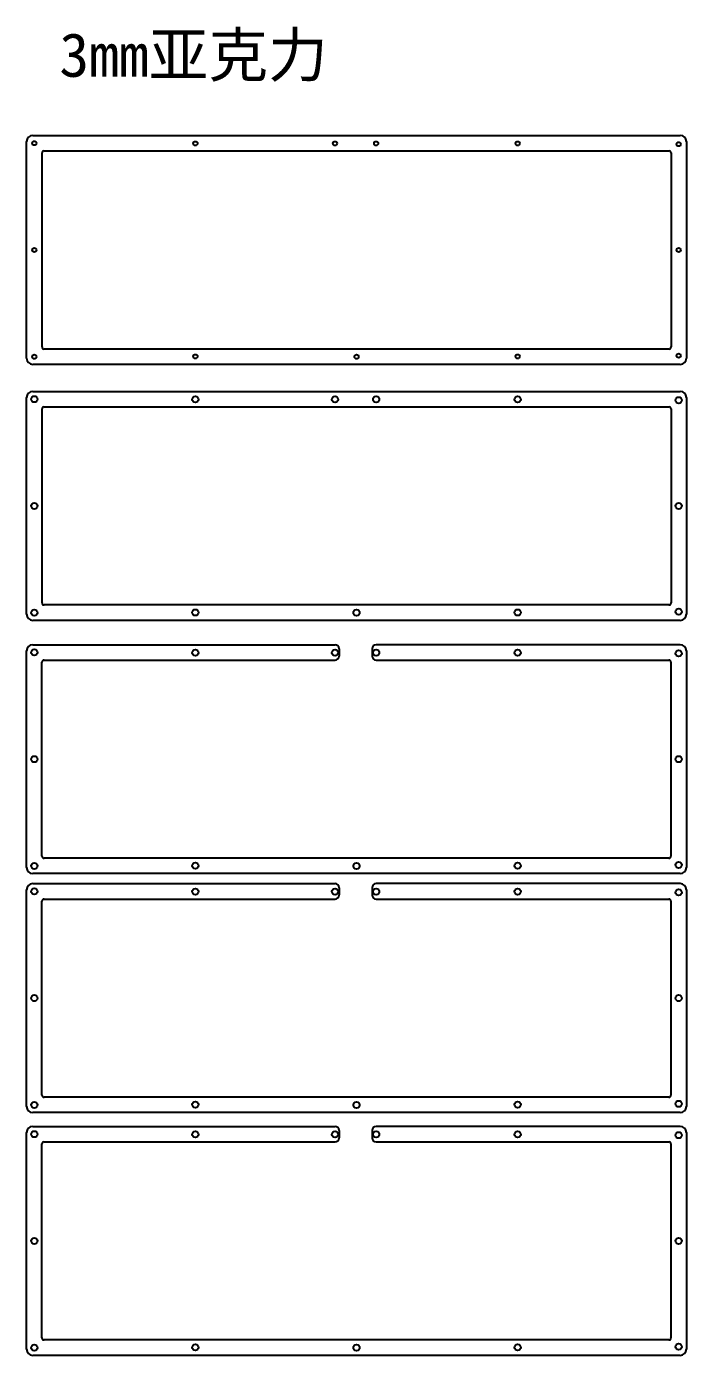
# Model space of a CAD drawing. Extents: x 561 to 1681, y -240 to 406.
# Drawn here: x 561 to 882, y -240 to 406 of the extents above; entities that cross this region are included whole.
import ezdxf

# ---------------------------------------------------------------- set-up
doc = ezdxf.new("R2010")
doc.units = 0
doc.header["$MEASUREMENT"] = 0

msp = doc.modelspace()

# ---------------------------------------------------------------- linework, layer by layer
at = {"color": 0}
for p, q in [((561, 244.94), (561, 350.19)), ((564, 353.19), (878.8, 353.19)), ((881.8, 350.19), (881.8, 244.94)), ((568.5, 250.44), (568.5, 344.69)), ((569.5, 345.69), (873.3, 345.69)), ((874.3, 344.69), (874.3, 250.44)), ((873.3, 249.44), (569.5, 249.44)), ((878.8, 241.94), (564, 241.94)), ((564, 228.82), (878.8, 228.82)), ((561, 120.57), (561, 225.82)), ((568.5, 126.07), (568.5, 220.32)), ((569.5, 221.32), (873.3, 221.32)), ((874.3, 220.32), (874.3, 126.07)), ((881.8, 225.82), (881.8, 120.57)), ((873.3, 125.07), (569.5, 125.07)), ((878.8, 117.57), (564, 117.57)), ((563.97, 105.79), (710.94, 105.79)), ((560.97, -2.46), (560.97, 102.79)), ((568.47, 3.04), (568.47, 97.29)), ((569.47, 98.29), (710.94, 98.29)), ((874.27, 97.29), (874.27, 3.04)), ((881.77, 102.79), (881.77, -2.46)), ((873.27, 2.04), (569.47, 2.04)), ((878.77, -5.46), (563.97, -5.46)), ((563.97, -10.31), (710.94, -10.31)), ((560.97, -118.56), (560.97, -13.31)), ((568.47, -113.06), (568.47, -18.81)), ((569.47, -17.81), (710.94, -17.81)), ((874.27, -18.81), (874.27, -113.06)), ((881.77, -13.31), (881.77, -118.56)), ((873.27, -114.06), (569.47, -114.06)), ((878.77, -121.56), (563.97, -121.56)), ((563.97, -128.28), (710.94, -128.28)), ((560.97, -236.53), (560.97, -131.28)), ((881.77, -131.28), (881.77, -236.53)), ((568.47, -231.03), (568.47, -136.78)), ((569.47, -135.78), (710.94, -135.78)), ((874.27, -136.78), (874.27, -231.03)), ((873.27, -232.03), (569.47, -232.03)), ((878.77, -239.53), (563.97, -239.53))]:
    msp.add_line(p, q, dxfattribs=at)
at = {"linetype": 'Continuous'}
for p, q in [((712.94, 103.79), (712.94, 100.29)), ((728.94, 103.79), (728.94, 100.29)), ((878.77, 105.79), (730.94, 105.79)), ((730.94, 98.29), (873.27, 98.29)), ((712.94, -12.31), (712.94, -15.81)), ((728.94, -12.31), (728.94, -15.81)), ((878.77, -10.31), (730.94, -10.31)), ((730.94, -17.81), (873.27, -17.81)), ((878.77, -128.28), (730.94, -128.28)), ((712.94, -130.28), (712.94, -133.78)), ((728.94, -130.28), (728.94, -133.78)), ((730.94, -135.78), (873.27, -135.78))]:
    msp.add_line(p, q, dxfattribs=at)
for centre, radius in [((564.75, 349.44), 1.02), ((643.07, 349.32), 1.02), ((710.94, 349.32), 1.02), ((730.94, 349.32), 1.02), ((799.72, 349.32), 1.02), ((878.05, 348.94), 1.02), ((564.75, 297.57), 1.02), ((878.05, 297.57), 1.02), ((564.75, 245.69), 1.02), ((643.07, 245.82), 1.02), ((721.4, 245.69), 1.02), ((799.72, 245.82), 1.02), ((878.05, 246.19), 1.02), ((564.75, 225.07), 1.52), ((643.07, 224.94), 1.52), ((710.94, 224.94), 1.52), ((730.94, 224.94), 1.52), ((799.72, 224.94), 1.52), ((878.05, 224.57), 1.52), ((564.75, 173.19), 1.52), ((878.05, 173.19), 1.52), ((564.75, 121.32), 1.52), ((643.07, 121.44), 1.52), ((721.4, 121.32), 1.52), ((799.72, 121.44), 1.52), ((878.05, 121.82), 1.52), ((564.72, 102.04), 1.52), ((643.05, 101.91), 1.52), ((710.94, 101.91), 1.52), ((730.94, 101.91), 1.52), ((799.7, 101.91), 1.52), ((878.02, 101.54), 1.52), ((564.72, 50.16), 1.52), ((878.02, 50.16), 1.52), ((878.02, -1.21), 1.52), ((564.72, -1.71), 1.52), ((643.05, -1.59), 1.52), ((721.37, -1.71), 1.52), ((799.7, -1.59), 1.52), ((564.72, -14.06), 1.52), ((643.05, -14.18), 1.52), ((710.94, -14.18), 1.52), ((730.94, -14.18), 1.52), ((799.7, -14.18), 1.52), ((878.02, -14.56), 1.52), ((564.72, -65.93), 1.52), ((878.02, -65.93), 1.52), ((643.05, -117.68), 1.52), ((799.7, -117.68), 1.52), ((878.02, -117.31), 1.52), ((564.72, -117.81), 1.52), ((721.37, -117.81), 1.52), ((564.72, -132.03), 1.52), ((643.05, -132.15), 1.52), ((710.94, -132.15), 1.52), ((730.94, -132.15), 1.52), ((799.7, -132.15), 1.52), ((878.02, -132.53), 1.52), ((564.72, -183.9), 1.52), ((878.02, -183.9), 1.52), ((564.72, -235.78), 1.52), ((643.05, -235.65), 1.52), ((721.37, -235.78), 1.52), ((799.7, -235.65), 1.52), ((878.02, -235.28), 1.52)]:
    msp.add_circle(centre, radius, dxfattribs=at)
at = {"color": 0}
for centre, radius, start, end in [((564, 350.19), 3, 90, 180), ((878.8, 350.19), 3, 0, 90), ((569.5, 344.69), 1, 90, 180), ((873.3, 344.69), 1, 0, 90), ((569.5, 250.44), 1, 180, 270), ((873.3, 250.44), 1, 270, 0), ((564, 244.94), 3, 180, 270), ((878.8, 244.94), 3, 270, 0), ((564, 225.82), 3, 90, 180), ((878.8, 225.82), 3, 0, 90), ((569.5, 220.32), 1, 90, 180), ((873.3, 220.32), 1, 0, 90), ((569.5, 126.07), 1, 180, 270), ((873.3, 126.07), 1, 270, 0), ((564, 120.57), 3, 180, 270), ((878.8, 120.57), 3, 270, 0), ((563.97, 102.79), 3, 90, 180), ((878.77, 102.79), 3, 0, 90), ((569.47, 97.29), 1, 90, 180), ((873.27, 97.29), 1, 0, 90), ((569.47, 3.04), 1, 180, 270), ((873.27, 3.04), 1, 270, 0), ((563.97, -2.46), 3, 180, 270), ((878.77, -2.46), 3, 270, 0), ((563.97, -13.31), 3, 90, 180), ((878.77, -13.31), 3, 0, 90), ((569.47, -18.81), 1, 90, 180), ((873.27, -18.81), 1, 0, 90), ((569.47, -113.06), 1, 180, 270), ((873.27, -113.06), 1, 270, 0), ((563.97, -118.56), 3, 180, 270), ((878.77, -118.56), 3, 270, 0), ((563.97, -131.28), 3, 90, 180), ((878.77, -131.28), 3, 0, 90), ((569.47, -136.78), 1, 90, 180), ((873.27, -136.78), 1, 0, 90), ((569.47, -231.03), 1, 180, 270), ((873.27, -231.03), 1, 270, 0), ((563.97, -236.53), 3, 180, 270), ((878.77, -236.53), 3, 270, 0)]:
    msp.add_arc(centre, radius, start, end, dxfattribs=at)
at = {"linetype": 'Continuous'}
for centre, start, end in [((710.94, 103.79), 0, 90), ((730.94, 103.79), 90, 180), ((710.94, 100.29), 270, 0), ((730.94, 100.29), 180, 270), ((710.94, -12.31), 0, 90), ((730.94, -12.31), 90, 180), ((710.94, -15.81), 270, 0), ((730.94, -15.81), 180, 270), ((710.94, -130.28), 0, 90), ((730.94, -130.28), 90, 180), ((710.94, -133.78), 270, 0), ((730.94, -133.78), 180, 270)]:
    msp.add_arc(centre, 2, start, end, dxfattribs=at)

# ---------------------------------------------------------------- texts
at = {"linetype": 'Continuous', "insert": (576.92, 402.97), "char_height": 21.278, "width": 173.652, "attachment_point": 1}
msp.add_mtext('3mm{\\fSimSun|b0|i0|c134|p2;亚克力}', dxfattribs=at)

doc.saveas('drawing.dxf')
